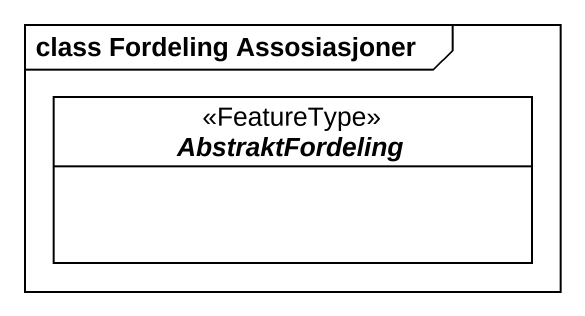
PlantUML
@startuml
mainframe class Fordeling Assosiasjoner
hide circle
hide empty members
abstract class AbstraktFordeling <<FeatureType>>
@enduml
